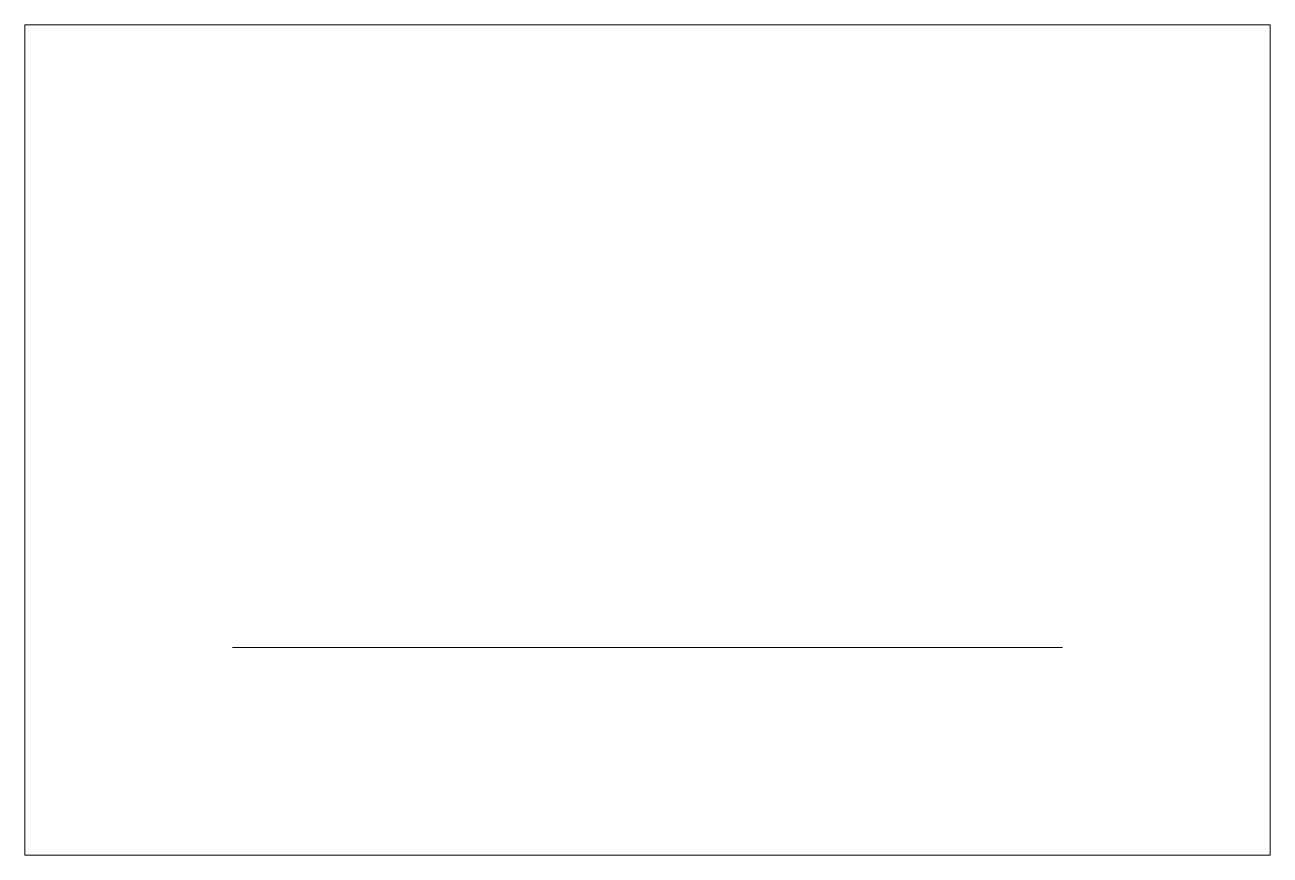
# Model space of a CAD drawing. Header units: millimetres. Extents: x 0 to 30, y 0 to 20.
import ezdxf

# ---------------------------------------------------------------- set-up
doc = ezdxf.new("R2010")
doc.units = ezdxf.units.MM
doc.header["$MEASUREMENT"] = 0
doc.layers.add('A', color=7, linetype='CONTINUOUS', lineweight=0)
doc.layers.add('THIN', color=7, linetype='CONTINUOUS', lineweight=0)

msp = doc.modelspace()

# ---------------------------------------------------------------- linework, layer by layer
at = {"layer": 'A', "lineweight": 0}
msp.add_lwpolyline([(0, 0), (30, 0), (30, 20), (0, 20)], close=True, dxfattribs=at)
at = {"layer": 'THIN', "lineweight": 0}
msp.add_lwpolyline([(5, 5), (25, 5)], close=True, dxfattribs=at)

doc.saveas('drawing.dxf')
